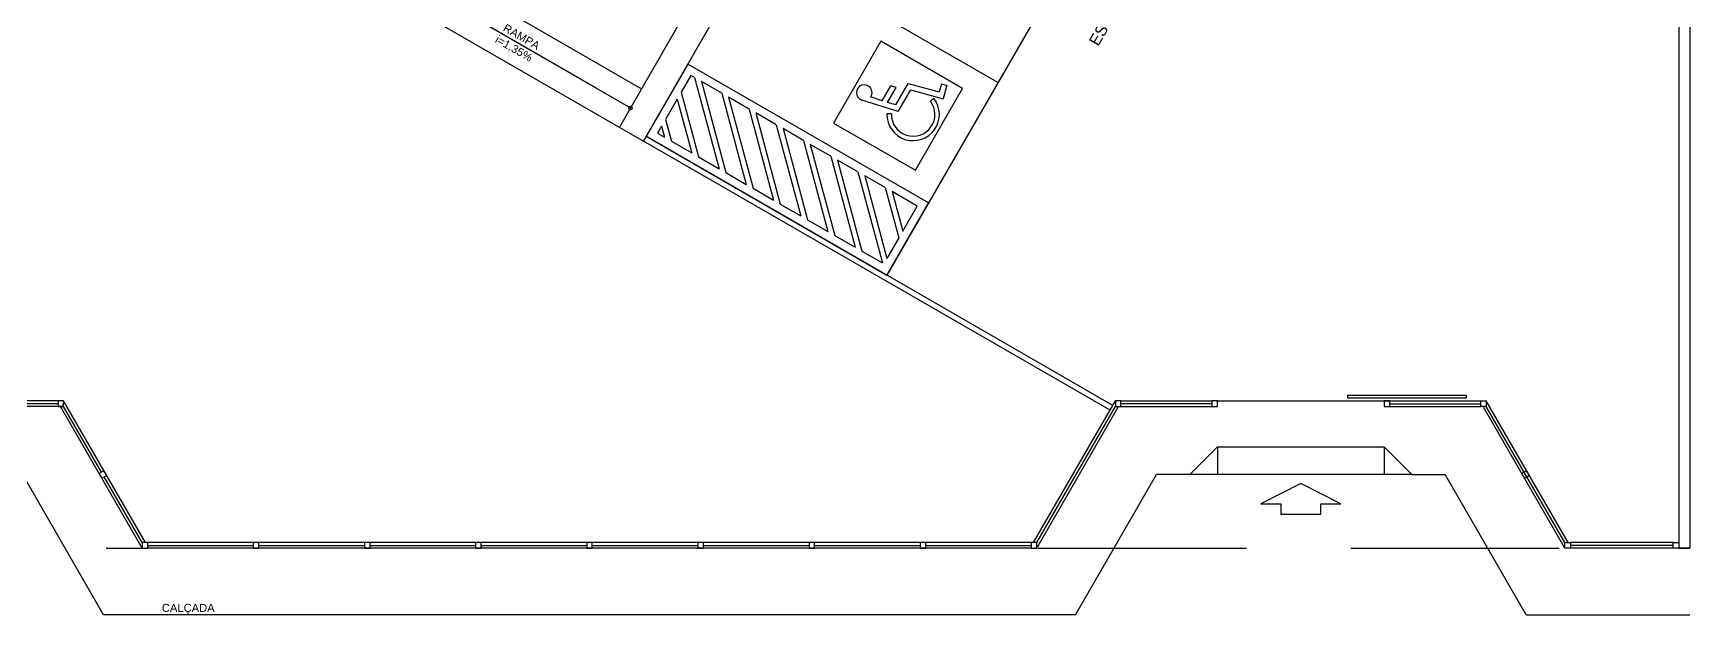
# Model space of a CAD drawing. Extents: x -192 to 167, y 237 to 369.
# Drawn here: x 118.11 to 147.92, y 296.06 to 306.52 of the extents above; entities that cross this region are included whole.
import ezdxf

# ---------------------------------------------------------------- set-up
doc = ezdxf.new("R2010")
doc.units = 0
doc.header["$LTSCALE"] = 0.1
doc.linetypes.add('HIDDEN', pattern=[9.525, 6.35, -3.175])
doc.linetypes.add('TRACEJADO_G', pattern=[0.375, 0.25, -0.125])
doc.layers.get('0').update_dxf_attribs({"linetype": 'CONTINUOUS'})
for name, color, linetype in [('A-MURO', 2, 'CONTINUOUS'), ('A-PISOS-CTEL', 2, 'TRACEJADO_G'), ('A-PISOS-NIVEL', 1, 'CONTINUOUS'), ('AR-PIS', 1, 'CONTINUOUS'), ('ARQ-PIS-VISTA', 8, 'CONTINUOUS'), ('ARQ-SMB-1_100', 1, 'CONTINUOUS'), ('ARQ-TXT-1_050', 2, 'CONTINUOUS'), ('ARQ-TXT-1_075', 2, 'CONTINUOUS'), ('FARADAY', 6, 'HIDDEN'), ('PORTAL_VTA_PROX', 1, 'CONTINUOUS')]:
    doc.layers.add(name, color=color, linetype=linetype)
doc.styles.add('ESC-50-A20', font='arial.ttf', dxfattribs={"height": 0.1})

# ---------------------------------------------------------------- blocks, each defined once
blk = doc.blocks.new('Paraplegico')
for p, q in [((134, 171.8), (119.2, 239.1)), ((136.5, 206.8), (131.9, 228.1)), ((124.1, 180.5), (120.3, 187.6)), ((136.5, 206.8), (167.2, 206.8)), ((138.7, 196.8), (169.4, 196.8)), ((142, 181.8), (138.7, 196.8)), ((142, 181.8), (186.9, 181.8)), ((169.4, 196.8), (167.2, 206.8)), ((186.9, 181.8), (201.5, 125.6)), ((134, 171.8), (179.2, 171.8)), ((179.2, 171.8), (194.3, 113.5)), ((179.3, 131.3), (186.7, 128.3)), ((218.8, 119.6), (194.3, 113.5)), ((216.3, 129.2), (201.5, 125.6)), ((216.3, 129.2), (218.8, 119.6))]:
    blk.add_line(p, q)
for centre, radius, start, end in [((133, 242.1), 14.1, 265.5481, 192.3635), ((143, 146.1), 47.2, 118.7728, 337.7713), ((143, 146.1), 39.2, 118.7728, 337.7713)]:
    blk.add_arc(centre, radius, start, end)
blk = doc.blocks.new('6 SALAS')
at = {"color": 251}
for points in [[(50.637, -47.452), (50.737, -47.452), (50.737, -47.352), (50.637, -47.352)], [(69.663, -47.452), (69.763, -47.452), (69.763, -47.352), (69.663, -47.352)], [(71.401, -47.452), (71.501, -47.452), (71.501, -47.352), (71.401, -47.352)], [(74.5, -47.452), (74.6, -47.452), (74.6, -47.352), (74.5, -47.352)], [(76.337, -47.452), (76.237, -47.452), (76.237, -47.352), (76.337, -47.352)], [(51.375, -48.658), (51.425, -48.744), (51.512, -48.694), (51.462, -48.608)], [(76.975, -48.658), (77.025, -48.744), (77.112, -48.694), (77.062, -48.608)], [(52.15, -50), (52.25, -50), (52.25, -49.9), (52.15, -49.9)], [(52.15, -50), (52.25, -50), (52.25, -49.9), (52.15, -49.9)], [(54.15, -50), (54.25, -50), (54.25, -49.9), (54.15, -49.9)], [(54.15, -50), (54.25, -50), (54.25, -49.9), (54.15, -49.9)], [(56.15, -50), (56.25, -50), (56.25, -49.9), (56.15, -49.9)], [(58.15, -50), (58.25, -50), (58.25, -49.9), (58.15, -49.9)], [(60.15, -50), (60.25, -50), (60.25, -49.9), (60.15, -49.9)], [(62.15, -50), (62.25, -50), (62.25, -49.9), (62.15, -49.9)], [(64.15, -50), (64.25, -50), (64.25, -49.9), (64.15, -49.9)], [(66.15, -50), (66.25, -50), (66.25, -49.9), (66.15, -49.9)], [(68.15, -50), (68.25, -50), (68.25, -49.9), (68.15, -49.9)], [(77.85, -50), (77.75, -50), (77.75, -49.9), (77.85, -49.9)], [(79.8, -50), (79.7, -50), (79.7, -49.9), (79.8, -49.9)]]:
    blk.add_lwpolyline(points, close=True, dxfattribs=at)
at = {"layer": 'A-MURO', "color": 251}
for p, q in [((79.8, 0), (79.8, -50)), ((80, 0), (80, -50)), ((79.8, -50), (80, -50)), ((80, -50), (79.8, -50))]:
    blk.add_line(p, q, dxfattribs=at)
at = {"layer": 'A-PISOS-CTEL', "color": 251, "linetype": 'TRACEJADO_G', "ltscale": 150}
for p, q in [((40.25, -50), (52.15, -50)), ((68.275, -50), (77.725, -50)), ((68.275, -50), (77.725, -50)), ((68.275, -50), (77.75, -50))]:
    blk.add_line(p, q, dxfattribs=at)
at = {"layer": 'A-PISOS-NIVEL', "color": 251}
for p, q in [((61.17, -42.677), (66.916, -32.716)), ((71.247, -35.214), (65.551, -45.089)), ((52.705, -37.795), (61.17, -42.677)), ((67.55, -41.624), (63.219, -39.126)), ((57.22, -39.475), (61.137, -41.735)), ((62.273, -39.764), (60.737, -42.428)), ((57.713, -40.221), (60.937, -42.081)), ((69.616, -47.433), (61.22, -42.59)), ((69.566, -47.52), (61.17, -42.677)), ((71.5, -47.352), (74.5, -47.352)), ((74.5, -47.352), (76.237, -47.352)), ((74.5, -47.452), (76.237, -47.452)), ((71, -48.675), (70.4, -48.675)), ((75, -48.675), (75.6, -48.675)), ((68.943, -51.2), (51.457, -51.2)), ((77.057, -51.2), (80, -51.2))]:
    blk.add_line(p, q, dxfattribs=at)
blk.add_lwpolyline([(73.847, -47.299), (73.847, -47.249), (75.977, -47.249), (75.977, -47.299), (73.847, -47.299)], dxfattribs=at)
at = {"layer": 'AR-PIS', "color": 251, "ltscale": 10}
for p, q in [((50.637, -47.402), (49.268, -47.402)), ((51.418, -48.633), (50.737, -47.452)), ((68.25, -49.9), (69.663, -47.452)), ((71.401, -47.402), (69.763, -47.402)), ((74.6, -47.402), (76.237, -47.402)), ((77.75, -49.9), (76.337, -47.452)), ((52.15, -49.9), (51.468, -48.719)), ((52.25, -49.95), (54.15, -49.95)), ((52.25, -49.95), (54.15, -49.95)), ((54.25, -49.95), (56.15, -49.95)), ((56.25, -49.95), (58.15, -49.95)), ((58.25, -49.95), (60.15, -49.95)), ((60.25, -49.95), (62.15, -49.95)), ((62.25, -49.95), (64.15, -49.95)), ((64.25, -49.95), (66.15, -49.95)), ((66.25, -49.95), (68.15, -49.95)), ((79.7, -49.95), (77.85, -49.95))]:
    blk.add_line(p, q, dxfattribs=at)
at = {"layer": 'ARQ-PIS-VISTA', "color": 251}
for p, q in [((66.301, -43.79), (61.97, -41.292)), ((62.025, -41.496), (61.851, -41.798)), ((62.091, -41.534), (62.025, -41.496)), ((62.091, -41.534), (62.531, -43.174)), ((62.581, -41.817), (62.213, -41.605)), ((62.213, -41.605), (62.653, -43.244)), ((61.78, -41.92), (61.568, -42.288)), ((61.78, -41.92), (62.041, -42.891)), ((61.851, -41.798), (62.163, -42.962)), ((62.581, -41.817), (63.021, -43.456)), ((63.071, -42.1), (62.703, -41.888)), ((62.703, -41.888), (63.143, -43.527)), ((61.568, -42.288), (61.673, -42.679)), ((63.071, -42.1), (63.511, -43.739)), ((63.561, -42.382), (63.193, -42.17)), ((63.193, -42.17), (63.633, -43.81)), ((61.497, -42.41), (61.425, -42.536)), ((61.425, -42.536), (61.551, -42.608)), ((61.497, -42.41), (61.551, -42.608)), ((63.561, -42.382), (64.001, -44.021)), ((64.051, -42.665), (63.683, -42.453)), ((63.683, -42.453), (64.123, -44.092)), ((61.673, -42.679), (62.041, -42.891)), ((64.051, -42.665), (64.491, -44.304)), ((64.541, -42.948), (64.173, -42.736)), ((64.173, -42.736), (64.613, -44.375)), ((62.163, -42.962), (62.531, -43.174)), ((64.541, -42.948), (64.981, -44.587)), ((65.031, -43.23), (64.663, -43.018)), ((64.663, -43.018), (65.103, -44.657)), ((62.653, -43.244), (63.021, -43.456)), ((65.031, -43.23), (65.471, -44.869)), ((65.521, -43.513), (65.153, -43.301)), ((65.153, -43.301), (65.552, -44.787)), ((65.521, -43.513), (65.764, -44.42)), ((63.143, -43.527), (63.511, -43.739)), ((63.633, -43.81), (64.001, -44.021)), ((66.096, -43.845), (65.643, -43.584)), ((65.643, -43.584), (65.835, -44.297)), ((64.123, -44.092), (64.491, -44.304)), ((65.835, -44.297), (66.096, -43.845)), ((64.613, -44.375), (64.981, -44.587)), ((65.764, -44.42), (65.552, -44.787)), ((65.103, -44.657), (65.471, -44.869)), ((71, -48.675), (71.5, -48.175)), ((71.5, -48.175), (74.5, -48.175)), ((71.5, -48.175), (71.5, -48.675)), ((74.5, -48.175), (74.5, -48.675)), ((74.5, -48.175), (75, -48.675))]:
    blk.add_line(p, q, dxfattribs=at)
for points in [[(60.305, -41.717), (57.713, -40.221), (57.832, -40.222)], [(60.305, -41.717), (57.713, -40.221), (57.773, -40.324)], [(75, -48.675), (71, -48.675)]]:
    blk.add_lwpolyline(points, dxfattribs=at)
for points in [[(66.063, -43.201), (66.913, -41.729), (65.44, -40.879), (64.591, -42.352)], [(61.97, -41.292), (61.22, -42.591), (65.551, -45.089), (66.301, -43.79)]]:
    blk.add_lwpolyline(points, close=True, dxfattribs=at)
blk.add_circle((60.937, -42.081), 0.0321, dxfattribs=at)
at = {"layer": 'ARQ-SMB-1_100', "color": 251}
blk.add_lwpolyline([(73.359, -49.204), (73.719, -49.204), (73, -48.839), (72.281, -49.204), (72.641, -49.204), (72.641, -49.387), (73.359, -49.387), (73.359, -49.204)], dxfattribs=at)
at = {"layer": 'PORTAL_VTA_PROX', "color": 251}
for p, q in [((50.737, -47.352), (47.7, -47.352)), ((52.208, -49.9), (50.737, -47.352)), ((68.192, -49.9), (69.663, -47.352)), ((69.763, -47.352), (71.401, -47.352)), ((77.808, -49.9), (76.337, -47.352)), ((50.737, -47.452), (47.7, -47.452)), ((52.15, -50), (50.679, -47.452)), ((68.25, -50), (69.721, -47.452)), ((69.763, -47.452), (71.401, -47.452)), ((77.75, -50), (76.279, -47.452)), ((51.457, -51.2), (50.015, -48.702)), ((68.943, -51.2), (70.4, -48.675)), ((77.057, -51.2), (75.6, -48.675)), ((68.15, -49.9), (52.25, -49.9)), ((68.15, -50), (52.25, -50)), ((79.7, -49.9), (77.85, -49.9)), ((79.7, -50), (77.85, -50))]:
    blk.add_line(p, q, dxfattribs=at)
at = {"layer": 'ARQ-PIS-VISTA', "color": 251, "xscale": 0.01, "yscale": 0.01, "zscale": 0.01, "rotation": 60.02279565092205}
blk.add_blockref('Paraplegico', (66.575, -44.166), dxfattribs=at)
at = {"layer": 'ARQ-TXT-1_050', "color": 251, "insert": (68.606, -41.869), "char_height": 0.2048, "attachment_point": 1, "rotation": 60.0228, "style": 'ESC-50-A20'}
blk.add_mtext_dynamic_manual_height_columns('\\pi1.1404;ESTACIONAMENTO       ', width=4.46064, gutter_width=1, heights=[0], dxfattribs=at)
at = {"layer": 'ARQ-TXT-1_075', "color": 251, "style": 'ESC-50-A20'}
blk.add_text('CALÇADA ', height=0.144, dxfattribs=at).set_placement((52.504, -51.147))
at = {"layer": 'ARQ-TXT-1_075', "color": 251, "char_height": 0.144, "attachment_point": 1, "rotation": 330.114, "style": 'ESC-50-A20'}
for s, insert in [('i=1,35%', (58.56, -40.765)), ('\\pi1.2216;RAMPA', (57.643, -39.951))]:
    blk.add_mtext_dynamic_manual_height_columns(s, width=3.14305, gutter_width=0.5, heights=[0], dxfattribs=dict(at, insert=insert))

msp = doc.modelspace()

# ---------------------------------------------------------------- block references
at = {"layer": 'FARADAY', "color": 6, "linetype": 'ByBlock'}
msp.add_blockref('6 SALAS', (67.921, 347.257), dxfattribs=at)

doc.saveas('drawing.dxf')
